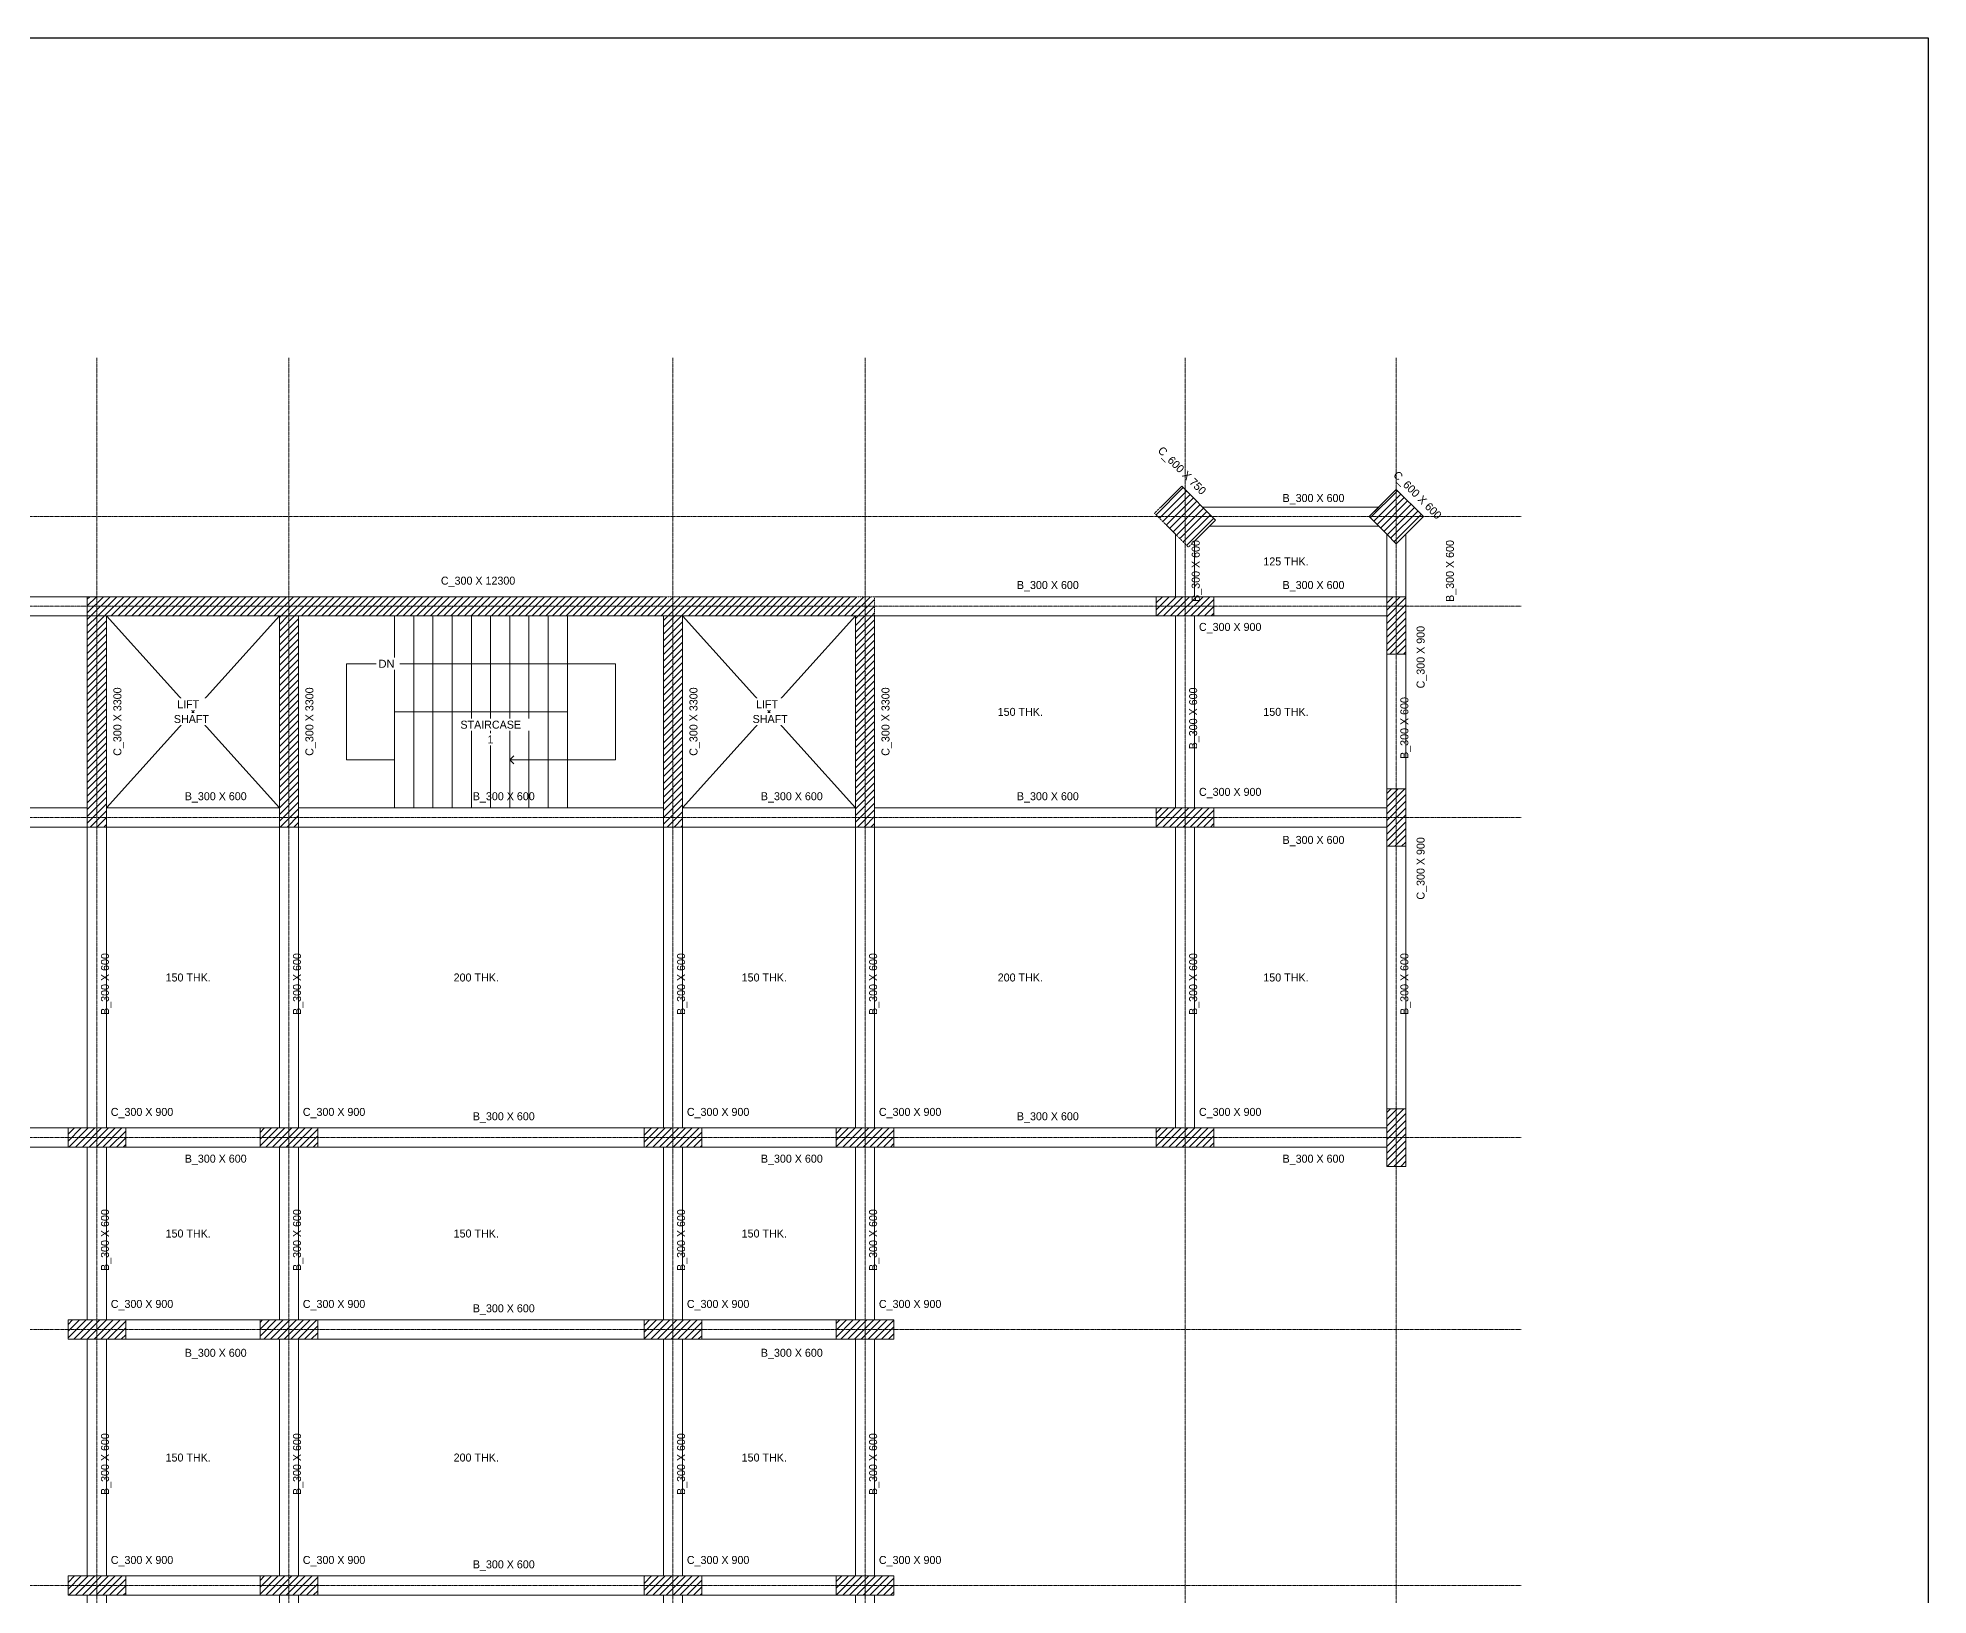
# Model space of a CAD drawing. Header units: millimetres. Extents: x -12446 to 395154, y -7552 to 35181.
# Drawn here: x 118351 to 147885, y 10850 to 35181 of the extents above; entities that cross this region are included whole.
import ezdxf

# ---------------------------------------------------------------- set-up
doc = ezdxf.new("R2010")
doc.units = ezdxf.units.MM
doc.header["$PDMODE"] = 35
for name, pattern in [('Dash', [6.35, 3.175, -3.175]), ('Grid Line', [22.225, 12.7, -3.175, 3.175, -3.175]), ('Overhead', [3.96875, 2.38125, -1.5875])]:
    doc.linetypes.add(name, pattern=pattern)
for name, color, linetype, lineweight in [('A-CUTOUT', 12, 'Continuous', 18), ('A-FLOR', 192, 'Continuous', 18), ('A-FLOR-IDEN', 11, 'Continuous', 9), ('Boundary', 40, 'Continuous', 30), ('G-ANNO-TEXT', 231, 'Continuous', 9), ('Origin', 40, 'Continuous', 30), ('S-BEAM', 12, 'Continuous', 18), ('S-BEAM-HDLN', 1, 'Dash', 18), ('S-BEAM-IDEN', 2, 'Continuous', 9), ('S-COLS', 52, 'Continuous', 18), ('S-COLS-IDEN', 171, 'Continuous', 9), ('S-GRID', 1, 'Continuous', 9), ('S-STRS', 31, 'Continuous', 18), ('S-STRS-ANNO', 31, 'Continuous', 18), ('S-STRS-IDEN', 31, 'Continuous', 18)]:
    doc.layers.add(name, color=color, linetype=linetype, lineweight=lineweight)
doc.styles.add('Arial', font='arial.ttf', dxfattribs={"height": 125})
doc.styles.add('JetBrains Mono', font='JetBrainsMono-VariableFont_wght.ttf', dxfattribs={"height": 125})
pattern_1 = [(45, (111274.75, 9e-13), (-53.03301, 53.03301), [])]

msp = doc.modelspace()

# ---------------------------------------------------------------- hatches: boundary and pattern name
at = {"layer": 'S-COLS'}
h = msp.add_hatch(dxfattribs=at)
h.set_pattern_fill('FP_1', color=8, style=0, pattern_type=2)
h.set_pattern_definition(pattern_1)
h.paths.add_polyline_path([(136327.8, 27222.7), (136752, 27647), (136221.7, 28177.3), (135797.5, 27753), (136124.7, 27425.7)])
h = msp.add_hatch(dxfattribs=at)
h.set_pattern_fill('FP_1', color=8, style=0, pattern_type=2)
h.set_pattern_definition(pattern_1)
h.paths.add_polyline_path([(139574.7, 27275.7), (139999, 27700), (139574.7, 28124.3), (139150.5, 27700), (139424.7, 27425.7)])
h = msp.add_hatch(dxfattribs=at)
h.set_pattern_fill('FP_1', color=8, style=0, pattern_type=2)
h.set_pattern_definition(pattern_1)
h.paths.add_polyline_path([(131424.7, 26150), (131424.7, 26450), (119124.7, 26450), (119124.7, 26150), (129007, 26150)])
h = msp.add_hatch(dxfattribs=at)
h.set_pattern_fill('FP_1', color=8, style=0, pattern_type=2)
h.set_pattern_definition(pattern_1)
h.paths.add_polyline_path([(136724.7, 26150), (136724.7, 26450), (135824.7, 26450), (135824.7, 26150), (136424.7, 26150)])
h = msp.add_hatch(dxfattribs=at)
h.set_pattern_fill('FP_1', color=8, style=0, pattern_type=2)
h.set_pattern_definition(pattern_1)
h.paths.add_polyline_path([(139724.7, 25550), (139724.7, 26450), (139424.7, 26450), (139424.7, 25550)])
h = msp.add_hatch(dxfattribs=at)
h.set_pattern_fill('FP_1', color=8, style=0, pattern_type=2)
h.set_pattern_definition(pattern_1)
h.paths.add_polyline_path([(119424.7, 22850), (119424.7, 26150), (119124.7, 26150), (119124.7, 22850)])
h = msp.add_hatch(dxfattribs=at)
h.set_pattern_fill('FP_1', color=8, style=0, pattern_type=2)
h.set_pattern_definition(pattern_1)
h.paths.add_polyline_path([(122424.7, 22850), (122424.7, 26150), (122124.7, 26150), (122124.7, 22850)])
h = msp.add_hatch(dxfattribs=at)
h.set_pattern_fill('FP_1', color=8, style=0, pattern_type=2)
h.set_pattern_definition(pattern_1)
h.paths.add_polyline_path([(128424.7, 22850), (128424.7, 26150), (128124.7, 26150), (128124.7, 22850)])
h = msp.add_hatch(dxfattribs=at)
h.set_pattern_fill('FP_1', color=8, style=0, pattern_type=2)
h.set_pattern_definition(pattern_1)
h.paths.add_polyline_path([(131424.7, 22850), (131424.7, 26150), (131124.7, 26150), (131124.7, 22850)])
h = msp.add_hatch(dxfattribs=at)
h.set_pattern_fill('FP_1', color=8, style=0, pattern_type=2)
h.set_pattern_definition(pattern_1)
h.paths.add_polyline_path([(139424.7, 22550), (139724.7, 22550), (139724.7, 23450), (139424.7, 23450), (139424.7, 22850)])
h = msp.add_hatch(dxfattribs=at)
h.set_pattern_fill('FP_1', color=8, style=0, pattern_type=2)
h.set_pattern_definition(pattern_1)
h.paths.add_polyline_path([(136724.7, 22850), (136724.7, 23150), (135824.7, 23150), (135824.7, 22850), (136424.7, 22850)])
h = msp.add_hatch(dxfattribs=at)
h.set_pattern_fill('FP_1', color=8, style=0, pattern_type=2)
h.set_pattern_definition(pattern_1)
h.paths.add_polyline_path([(139724.7, 17550), (139724.7, 18450), (139424.7, 18450), (139424.7, 17550)])
h = msp.add_hatch(dxfattribs=at)
h.set_pattern_fill('FP_1', color=8, style=0, pattern_type=2)
h.set_pattern_definition(pattern_1)
h.paths.add_polyline_path([(119424.7, 17850), (119724.7, 17850), (119724.7, 18150), (118824.7, 18150), (118824.7, 17850), (119124.7, 17850)])
h = msp.add_hatch(dxfattribs=at)
h.set_pattern_fill('FP_1', color=8, style=0, pattern_type=2)
h.set_pattern_definition(pattern_1)
h.paths.add_polyline_path([(122424.7, 17850), (122724.7, 17850), (122724.7, 18150), (121824.7, 18150), (121824.7, 17850), (122124.7, 17850)])
h = msp.add_hatch(dxfattribs=at)
h.set_pattern_fill('FP_1', color=8, style=0, pattern_type=2)
h.set_pattern_definition(pattern_1)
h.paths.add_polyline_path([(128424.7, 17850), (128724.7, 17850), (128724.7, 18150), (127824.7, 18150), (127824.7, 17850), (128124.7, 17850)])
h = msp.add_hatch(dxfattribs=at)
h.set_pattern_fill('FP_1', color=8, style=0, pattern_type=2)
h.set_pattern_definition(pattern_1)
h.paths.add_polyline_path([(131424.7, 17850), (131724.7, 17850), (131724.7, 18150), (130824.7, 18150), (130824.7, 17850), (131124.7, 17850)])
h = msp.add_hatch(dxfattribs=at)
h.set_pattern_fill('FP_1', color=8, style=0, pattern_type=2)
h.set_pattern_definition(pattern_1)
h.paths.add_polyline_path([(136424.7, 17850), (136724.7, 17850), (136724.7, 18150), (135824.7, 18150), (135824.7, 17850), (136124.7, 17850)])
h = msp.add_hatch(dxfattribs=at)
h.set_pattern_fill('FP_1', color=8, style=0, pattern_type=2)
h.set_pattern_definition(pattern_1)
h.paths.add_polyline_path([(119424.7, 14850), (119724.7, 14850), (119724.7, 15150), (118824.7, 15150), (118824.7, 14850), (119124.7, 14850)])
h = msp.add_hatch(dxfattribs=at)
h.set_pattern_fill('FP_1', color=8, style=0, pattern_type=2)
h.set_pattern_definition(pattern_1)
h.paths.add_polyline_path([(122724.7, 14850), (122724.7, 15150), (121824.7, 15150), (121824.7, 14850), (122424.7, 14850)])
h = msp.add_hatch(dxfattribs=at)
h.set_pattern_fill('FP_1', color=8, style=0, pattern_type=2)
h.set_pattern_definition(pattern_1)
h.paths.add_polyline_path([(128724.7, 14850), (128724.7, 15150), (127824.7, 15150), (127824.7, 14850), (128424.7, 14850)])
h = msp.add_hatch(dxfattribs=at)
h.set_pattern_fill('FP_1', color=8, style=0, pattern_type=2)
h.set_pattern_definition(pattern_1)
h.paths.add_polyline_path([(131424.7, 14850), (131724.7, 14850), (131724.7, 15150), (130824.7, 15150), (130824.7, 14850), (131124.7, 14850)])
h = msp.add_hatch(dxfattribs=at)
h.set_pattern_fill('FP_1', color=8, style=0, pattern_type=2)
h.set_pattern_definition(pattern_1)
h.paths.add_polyline_path([(119724.7, 10850), (119724.7, 11150), (118824.7, 11150), (118824.7, 10850), (119509, 10850)])
h = msp.add_hatch(dxfattribs=at)
h.set_pattern_fill('FP_1', color=8, style=0, pattern_type=2)
h.set_pattern_definition(pattern_1)
h.paths.add_polyline_path([(122424.7, 10850), (122724.7, 10850), (122724.7, 11150), (121824.7, 11150), (121824.7, 10850), (122124.7, 10850)])
h = msp.add_hatch(dxfattribs=at)
h.set_pattern_fill('FP_1', color=8, style=0, pattern_type=2)
h.set_pattern_definition(pattern_1)
h.paths.add_polyline_path([(128424.7, 10850), (128724.7, 10850), (128724.7, 11150), (127824.7, 11150), (127824.7, 10850), (128124.7, 10850)])
h = msp.add_hatch(dxfattribs=at)
h.set_pattern_fill('FP_1', color=8, style=0, pattern_type=2)
h.set_pattern_definition(pattern_1)
h.paths.add_polyline_path([(131724.7, 10850), (131724.7, 11150), (130824.7, 11150), (130824.7, 10850), (131424.7, 10850)])

# ---------------------------------------------------------------- linework, layer by layer
at = {"layer": 'A-CUTOUT'}
for p, q in [((119424.7, 26150), (122124.7, 23150)), ((119424.7, 23150), (122124.7, 26150)), ((128424.7, 26150), (131124.7, 23150)), ((128424.7, 23150), (131124.7, 26150))]:
    msp.add_line(p, q, dxfattribs=at)
at = {"layer": 'A-FLOR'}
for p, q in [((136655.1, 27550), (136424.7, 27319.7)), ((139300.5, 27550), (136655.1, 27550)), ((139424.7, 27425.7), (139300.5, 27550)), ((136424.7, 27319.7), (136424.7, 26450)), ((139424.7, 26450), (139424.7, 27425.7)), ((122424.7, 26450), (128124.7, 26450)), ((136424.7, 26450), (139424.7, 26450)), ((119124.7, 26150), (114424.7, 26150)), ((119124.7, 23150), (119124.7, 26150)), ((131424.7, 26150), (131424.7, 23150)), ((136124.7, 26150), (131424.7, 26150)), ((136124.7, 23150), (136124.7, 26150)), ((136424.7, 26150), (136424.7, 23150)), ((139424.7, 26150), (136424.7, 26150)), ((139424.7, 23150), (139424.7, 26150)), ((114424.7, 23150), (119124.7, 23150)), ((131424.7, 23150), (136124.7, 23150)), ((136424.7, 23150), (139424.7, 23150)), ((119124.7, 22850), (114424.7, 22850)), ((119124.7, 18150), (119124.7, 22850)), ((122124.7, 22850), (119424.7, 22850)), ((119424.7, 22850), (119424.7, 18150)), ((122124.7, 18150), (122124.7, 22850)), ((128124.7, 22850), (122424.7, 22850)), ((122424.7, 22850), (122424.7, 18150)), ((128124.7, 18150), (128124.7, 22850)), ((131124.7, 22850), (128424.7, 22850)), ((128424.7, 22850), (128424.7, 18150)), ((131124.7, 18150), (131124.7, 22850)), ((131424.7, 22850), (131424.7, 18150)), ((136124.7, 22850), (131424.7, 22850)), ((136124.7, 18150), (136124.7, 22850)), ((136424.7, 22850), (136424.7, 18150)), ((139424.7, 22850), (136424.7, 22850)), ((139424.7, 18150), (139424.7, 22850)), ((114424.7, 18150), (119124.7, 18150)), ((119424.7, 18150), (122124.7, 18150)), ((122424.7, 18150), (128124.7, 18150)), ((128424.7, 18150), (131124.7, 18150)), ((131424.7, 18150), (136124.7, 18150)), ((136424.7, 18150), (139424.7, 18150)), ((119124.7, 17850), (114424.7, 17850)), ((119124.7, 15150), (119124.7, 17850)), ((122124.7, 17850), (119424.7, 17850)), ((119424.7, 17850), (119424.7, 15150)), ((122124.7, 15150), (122124.7, 17850)), ((128124.7, 17850), (122424.7, 17850)), ((122424.7, 17850), (122424.7, 15150)), ((128124.7, 15150), (128124.7, 17850)), ((131124.7, 17850), (128424.7, 17850)), ((128424.7, 17850), (128424.7, 15150)), ((131124.7, 15150), (131124.7, 17850)), ((131424.7, 17850), (131424.7, 15150)), ((136124.7, 17850), (131424.7, 17850)), ((139424.7, 17850), (136424.7, 17850)), ((119424.7, 15150), (122124.7, 15150)), ((122424.7, 15150), (128124.7, 15150)), ((128424.7, 15150), (131124.7, 15150)), ((119124.7, 11150), (119124.7, 14850)), ((122124.7, 14850), (119424.7, 14850)), ((119424.7, 14850), (119424.7, 11150)), ((122124.7, 11150), (122124.7, 14850)), ((128124.7, 14850), (122424.7, 14850)), ((122424.7, 14850), (122424.7, 11150)), ((128124.7, 11150), (128124.7, 14850)), ((131124.7, 14850), (128424.7, 14850)), ((128424.7, 14850), (128424.7, 11150)), ((131124.7, 11150), (131124.7, 14850)), ((131424.7, 14850), (131424.7, 11150)), ((119424.7, 11150), (122124.7, 11150)), ((122424.7, 11150), (128124.7, 11150)), ((128424.7, 11150), (131124.7, 11150)), ((122124.7, 10850), (119424.7, 10850)), ((119424.7, 10850), (119424.7, 8150)), ((122124.7, 8150), (122124.7, 10850)), ((128124.7, 10850), (122424.7, 10850)), ((122424.7, 10850), (122424.7, 8150)), ((131124.7, 10850), (128424.7, 10850)), ((128424.7, 10850), (128424.7, 8150)), ((131124.7, 8150), (131124.7, 10850))]:
    msp.add_line(p, q, dxfattribs=at)
at = {"layer": 'Boundary'}
msp.add_lwpolyline([(100545.7, 35181.3), (147884.5, 35181.3), (147884.5, -7551.8), (100545.7, -7551.8)], close=True, dxfattribs=at)
at = {"layer": 'Origin'}
msp.add_point((119424.7, 26150), dxfattribs=at)
at = {"layer": 'S-BEAM'}
for p, q in [((136549, 27850), (136752, 27647)), ((139300.5, 27850), (136549, 27850)), ((139150.5, 27700), (139300.5, 27850)), ((136752, 27647), (136655.1, 27550)), ((136655.1, 27550), (139300.5, 27550)), ((139300.5, 27550), (139150.5, 27700)), ((136124.7, 27425.7), (136124.7, 26450)), ((136424.7, 26450), (136424.7, 27319.7)), ((139574.7, 27275.7), (139424.7, 27425.7)), ((139424.7, 27425.7), (139424.7, 26450)), ((139724.7, 27425.7), (139574.7, 27275.7)), ((139724.7, 26450), (139724.7, 27425.7)), ((119124.7, 26450), (114724.7, 26450)), ((119124.7, 26150), (119124.7, 26450)), ((119124.7, 26450), (119424.7, 26450)), ((122124.7, 26450), (122424.7, 26450)), ((135824.7, 26450), (131424.7, 26450)), ((135824.7, 26150), (135824.7, 26450)), ((136124.7, 26450), (136424.7, 26450)), ((136724.7, 26450), (136724.7, 26150)), ((139424.7, 26450), (136724.7, 26450)), ((139424.7, 26150), (139424.7, 26450)), ((139424.7, 26450), (139724.7, 26450)), ((114724.7, 26150), (119124.7, 26150)), ((131424.7, 26150), (135824.7, 26150)), ((136424.7, 26150), (136124.7, 26150)), ((136124.7, 26150), (136124.7, 23150)), ((136424.7, 23150), (136424.7, 26150)), ((136724.7, 26150), (139424.7, 26150)), ((139724.7, 25550), (139424.7, 25550)), ((139424.7, 25550), (139424.7, 23450)), ((139724.7, 23450), (139724.7, 25550)), ((139424.7, 23450), (139724.7, 23450)), ((119124.7, 23150), (114724.7, 23150)), ((119124.7, 22850), (119124.7, 23150)), ((119424.7, 23150), (119424.7, 22850)), ((122124.7, 23150), (119424.7, 23150)), ((122124.7, 22850), (122124.7, 23150)), ((122424.7, 23150), (122424.7, 22850)), ((128124.7, 23150), (122424.7, 23150)), ((128124.7, 22850), (128124.7, 23150)), ((128424.7, 23150), (128424.7, 22850)), ((131124.7, 23150), (128424.7, 23150)), ((131124.7, 22850), (131124.7, 23150)), ((131424.7, 23150), (131424.7, 22850)), ((135824.7, 23150), (131424.7, 23150)), ((135824.7, 22850), (135824.7, 23150)), ((136124.7, 23150), (136424.7, 23150)), ((136724.7, 23150), (136724.7, 22850)), ((139424.7, 23150), (136724.7, 23150)), ((139424.7, 22850), (139424.7, 23150)), ((114724.7, 22850), (119124.7, 22850)), ((119424.7, 22850), (119124.7, 22850)), ((119124.7, 22850), (119124.7, 18150)), ((119424.7, 18150), (119424.7, 22850)), ((119424.7, 22850), (122124.7, 22850)), ((122424.7, 22850), (122124.7, 22850)), ((122124.7, 22850), (122124.7, 18150)), ((122424.7, 18150), (122424.7, 22850)), ((122424.7, 22850), (128124.7, 22850)), ((128424.7, 22850), (128124.7, 22850)), ((128124.7, 22850), (128124.7, 18150)), ((128424.7, 18150), (128424.7, 22850)), ((128424.7, 22850), (131124.7, 22850)), ((131424.7, 22850), (131124.7, 22850)), ((131124.7, 22850), (131124.7, 18150)), ((131424.7, 18150), (131424.7, 22850)), ((131424.7, 22850), (135824.7, 22850)), ((136424.7, 22850), (136124.7, 22850)), ((136124.7, 22850), (136124.7, 18150)), ((136424.7, 18150), (136424.7, 22850)), ((136724.7, 22850), (139424.7, 22850)), ((139724.7, 22550), (139424.7, 22550)), ((139424.7, 22550), (139424.7, 18450)), ((139724.7, 18450), (139724.7, 22550)), ((139424.7, 18450), (139724.7, 18450)), ((118824.7, 18150), (114724.7, 18150)), ((118824.7, 17850), (118824.7, 18150)), ((119124.7, 18150), (119424.7, 18150)), ((119724.7, 18150), (119724.7, 17850)), ((121824.7, 18150), (119724.7, 18150)), ((121824.7, 17850), (121824.7, 18150)), ((122124.7, 18150), (122424.7, 18150)), ((122724.7, 18150), (122724.7, 17850)), ((127824.7, 18150), (122724.7, 18150)), ((127824.7, 17850), (127824.7, 18150)), ((128124.7, 18150), (128424.7, 18150)), ((128724.7, 18150), (128724.7, 17850)), ((130824.7, 18150), (128724.7, 18150)), ((130824.7, 17850), (130824.7, 18150)), ((131124.7, 18150), (131424.7, 18150)), ((131724.7, 18150), (131724.7, 17850)), ((135824.7, 18150), (131724.7, 18150)), ((135824.7, 17850), (135824.7, 18150)), ((136124.7, 18150), (136424.7, 18150)), ((136724.7, 18150), (136724.7, 17850)), ((139424.7, 18150), (136724.7, 18150)), ((139424.7, 17850), (139424.7, 18150)), ((114724.7, 17850), (118824.7, 17850)), ((119424.7, 17850), (119124.7, 17850)), ((119124.7, 17850), (119124.7, 15150)), ((119424.7, 15150), (119424.7, 17850)), ((119724.7, 17850), (121824.7, 17850)), ((122424.7, 17850), (122124.7, 17850)), ((122124.7, 17850), (122124.7, 15150)), ((122424.7, 15150), (122424.7, 17850)), ((122724.7, 17850), (127824.7, 17850)), ((128424.7, 17850), (128124.7, 17850)), ((128124.7, 17850), (128124.7, 15150)), ((128424.7, 15150), (128424.7, 17850)), ((128724.7, 17850), (130824.7, 17850)), ((131424.7, 17850), (131124.7, 17850)), ((131124.7, 17850), (131124.7, 15150)), ((131424.7, 15150), (131424.7, 17850)), ((131724.7, 17850), (135824.7, 17850)), ((136424.7, 17850), (136124.7, 17850)), ((136724.7, 17850), (139424.7, 17850)), ((139724.7, 17550), (139424.7, 17550)), ((118824.7, 14850), (118824.7, 15150)), ((119124.7, 15150), (119424.7, 15150)), ((119724.7, 15150), (119724.7, 14850)), ((121824.7, 15150), (119724.7, 15150)), ((121824.7, 14850), (121824.7, 15150)), ((122124.7, 15150), (122424.7, 15150)), ((122724.7, 15150), (122724.7, 14850)), ((127824.7, 15150), (122724.7, 15150)), ((127824.7, 14850), (127824.7, 15150)), ((128124.7, 15150), (128424.7, 15150)), ((128724.7, 15150), (128724.7, 14850)), ((130824.7, 15150), (128724.7, 15150)), ((130824.7, 14850), (130824.7, 15150)), ((131124.7, 15150), (131424.7, 15150)), ((131724.7, 15150), (131724.7, 14850)), ((119424.7, 14850), (119124.7, 14850)), ((119124.7, 14850), (119124.7, 11150)), ((119424.7, 11150), (119424.7, 14850)), ((119724.7, 14850), (121824.7, 14850)), ((122424.7, 14850), (122124.7, 14850)), ((122124.7, 14850), (122124.7, 11150)), ((122424.7, 11150), (122424.7, 14850)), ((122724.7, 14850), (127824.7, 14850)), ((128424.7, 14850), (128124.7, 14850)), ((128124.7, 14850), (128124.7, 11150)), ((128424.7, 11150), (128424.7, 14850)), ((128724.7, 14850), (130824.7, 14850)), ((131424.7, 14850), (131124.7, 14850)), ((131124.7, 14850), (131124.7, 11150)), ((131424.7, 11150), (131424.7, 14850)), ((118824.7, 10850), (118824.7, 11150)), ((119124.7, 11150), (119424.7, 11150)), ((119724.7, 11150), (119724.7, 10850)), ((121824.7, 11150), (119724.7, 11150)), ((121824.7, 10850), (121824.7, 11150)), ((122124.7, 11150), (122424.7, 11150)), ((122724.7, 11150), (122724.7, 10850)), ((127824.7, 11150), (122724.7, 11150)), ((127824.7, 10850), (127824.7, 11150)), ((128124.7, 11150), (128424.7, 11150)), ((128724.7, 11150), (128724.7, 10850)), ((130824.7, 11150), (128724.7, 11150)), ((130824.7, 10850), (130824.7, 11150)), ((131124.7, 11150), (131424.7, 11150)), ((131724.7, 11150), (131724.7, 10850)), ((119424.7, 10850), (119124.7, 10850)), ((119124.7, 10850), (119124.7, 8150)), ((119424.7, 8150), (119424.7, 10850)), ((119724.7, 10850), (121824.7, 10850)), ((122424.7, 10850), (122124.7, 10850)), ((122124.7, 10850), (122124.7, 8150)), ((122424.7, 8150), (122424.7, 10850)), ((122724.7, 10850), (127824.7, 10850)), ((128424.7, 10850), (128124.7, 10850)), ((128124.7, 10850), (128124.7, 8150)), ((128424.7, 8150), (128424.7, 10850)), ((128724.7, 10850), (130824.7, 10850)), ((131424.7, 10850), (131124.7, 10850)), ((131124.7, 10850), (131124.7, 8150)), ((131424.7, 8150), (131424.7, 10850))]:
    msp.add_line(p, q, dxfattribs=at)
at = {"layer": 'S-BEAM-HDLN'}
for p, q in [((135894.4, 27850), (135797.5, 27753)), ((135797.5, 27753), (136000.5, 27550)), ((136124.7, 27425.7), (136327.8, 27222.7)), ((136327.8, 27222.7), (136424.7, 27319.7)), ((128424.7, 26450), (128124.7, 26450)), ((131424.7, 26450), (131124.7, 26450)), ((131424.7, 26150), (131424.7, 26450))]:
    msp.add_line(p, q, dxfattribs=at)
at = {"layer": 'S-COLS'}
for p, q in [((135894.4, 27850), (136221.7, 28177.3)), ((136221.7, 28177.3), (136752, 27647)), ((139150.5, 27700), (139574.7, 28124.3)), ((139574.7, 28124.3), (139999, 27700)), ((136124.7, 27425.7), (136000.5, 27550)), ((136655.1, 27550), (136424.7, 27319.7)), ((136752, 27647), (136655.1, 27550)), ((139300.5, 27550), (139150.5, 27700)), ((139424.7, 27425.7), (139300.5, 27550)), ((139999, 27700), (139574.7, 27275.7)), ((139574.7, 27275.7), (139424.7, 27425.7)), ((119124.7, 26450), (122424.7, 26450)), ((119124.7, 26150), (119124.7, 26450)), ((122424.7, 26450), (128124.7, 26450)), ((128424.7, 26450), (131124.7, 26450)), ((135824.7, 26450), (136424.7, 26450)), ((135824.7, 26150), (135824.7, 26450)), ((136424.7, 26450), (136724.7, 26450)), ((136724.7, 26450), (136724.7, 26150)), ((139424.7, 26450), (139724.7, 26450)), ((139424.7, 26150), (139424.7, 26450)), ((139724.7, 26450), (139724.7, 25550)), ((119124.7, 26150), (119424.7, 26150)), ((119124.7, 22850), (119124.7, 26150)), ((131424.7, 26150), (119124.7, 26150)), ((119424.7, 26150), (119424.7, 22850)), ((122124.7, 26150), (122424.7, 26150)), ((122124.7, 22850), (122124.7, 26150)), ((122424.7, 26150), (122424.7, 22850)), ((128124.7, 26150), (128424.7, 26150)), ((128124.7, 22850), (128124.7, 26150)), ((128424.7, 26150), (128424.7, 22850)), ((131124.7, 26150), (131424.7, 26150)), ((131124.7, 22850), (131124.7, 26150)), ((131424.7, 26150), (131424.7, 22850)), ((136124.7, 26150), (135824.7, 26150)), ((136424.7, 26150), (136124.7, 26150)), ((136724.7, 26150), (136424.7, 26150)), ((139424.7, 25550), (139424.7, 26150)), ((139724.7, 25550), (139424.7, 25550)), ((139424.7, 23450), (139724.7, 23450)), ((139424.7, 23150), (139424.7, 23450)), ((139724.7, 23450), (139724.7, 22550)), ((135824.7, 23150), (136124.7, 23150)), ((135824.7, 22850), (135824.7, 23150)), ((136124.7, 23150), (136424.7, 23150)), ((136424.7, 23150), (136724.7, 23150)), ((136724.7, 23150), (136724.7, 22850)), ((139424.7, 22850), (139424.7, 23150)), ((119424.7, 22850), (119124.7, 22850)), ((122424.7, 22850), (122124.7, 22850)), ((128424.7, 22850), (128124.7, 22850)), ((131424.7, 22850), (131124.7, 22850)), ((136124.7, 22850), (135824.7, 22850)), ((136424.7, 22850), (136124.7, 22850)), ((136724.7, 22850), (136424.7, 22850)), ((139424.7, 22550), (139424.7, 22850)), ((139724.7, 22550), (139424.7, 22550)), ((139424.7, 18450), (139724.7, 18450)), ((139424.7, 18150), (139424.7, 18450)), ((139724.7, 18450), (139724.7, 17550)), ((118824.7, 18150), (119124.7, 18150)), ((118824.7, 17850), (118824.7, 18150)), ((119124.7, 18150), (119424.7, 18150)), ((119424.7, 18150), (119724.7, 18150)), ((119724.7, 18150), (119724.7, 17850)), ((121824.7, 18150), (122124.7, 18150)), ((121824.7, 17850), (121824.7, 18150)), ((122124.7, 18150), (122424.7, 18150)), ((122424.7, 18150), (122724.7, 18150)), ((122724.7, 18150), (122724.7, 17850)), ((127824.7, 18150), (128124.7, 18150)), ((127824.7, 17850), (127824.7, 18150)), ((128124.7, 18150), (128424.7, 18150)), ((128424.7, 18150), (128724.7, 18150)), ((128724.7, 18150), (128724.7, 17850)), ((130824.7, 18150), (131124.7, 18150)), ((130824.7, 17850), (130824.7, 18150)), ((131124.7, 18150), (131424.7, 18150)), ((131424.7, 18150), (131724.7, 18150)), ((131724.7, 18150), (131724.7, 17850)), ((135824.7, 18150), (136124.7, 18150)), ((135824.7, 17850), (135824.7, 18150)), ((136124.7, 18150), (136424.7, 18150)), ((136424.7, 18150), (136724.7, 18150)), ((136724.7, 18150), (136724.7, 17850)), ((139424.7, 17850), (139424.7, 18150)), ((119124.7, 17850), (118824.7, 17850)), ((119424.7, 17850), (119124.7, 17850)), ((119724.7, 17850), (119424.7, 17850)), ((122124.7, 17850), (121824.7, 17850)), ((122424.7, 17850), (122124.7, 17850)), ((122724.7, 17850), (122424.7, 17850)), ((128124.7, 17850), (127824.7, 17850)), ((128424.7, 17850), (128124.7, 17850)), ((128724.7, 17850), (128424.7, 17850)), ((131124.7, 17850), (130824.7, 17850)), ((131424.7, 17850), (131124.7, 17850)), ((131724.7, 17850), (131424.7, 17850)), ((136124.7, 17850), (135824.7, 17850)), ((136424.7, 17850), (136124.7, 17850)), ((136724.7, 17850), (136424.7, 17850)), ((139424.7, 17550), (139424.7, 17850)), ((139724.7, 17550), (139424.7, 17550)), ((118824.7, 15150), (119124.7, 15150)), ((118824.7, 14850), (118824.7, 15150)), ((119124.7, 15150), (119424.7, 15150)), ((119424.7, 15150), (119724.7, 15150)), ((119724.7, 15150), (119724.7, 14850)), ((121824.7, 15150), (122124.7, 15150)), ((121824.7, 14850), (121824.7, 15150)), ((122124.7, 15150), (122424.7, 15150)), ((122424.7, 15150), (122724.7, 15150)), ((122724.7, 15150), (122724.7, 14850)), ((127824.7, 15150), (128124.7, 15150)), ((127824.7, 14850), (127824.7, 15150)), ((128124.7, 15150), (128424.7, 15150)), ((128424.7, 15150), (128724.7, 15150)), ((128724.7, 15150), (128724.7, 14850)), ((130824.7, 15150), (131124.7, 15150)), ((130824.7, 14850), (130824.7, 15150)), ((131124.7, 15150), (131424.7, 15150)), ((131424.7, 15150), (131724.7, 15150)), ((131724.7, 15150), (131724.7, 14850)), ((119124.7, 14850), (118824.7, 14850)), ((119424.7, 14850), (119124.7, 14850)), ((119724.7, 14850), (119424.7, 14850)), ((122124.7, 14850), (121824.7, 14850)), ((122424.7, 14850), (122124.7, 14850)), ((122724.7, 14850), (122424.7, 14850)), ((128124.7, 14850), (127824.7, 14850)), ((128424.7, 14850), (128124.7, 14850)), ((128724.7, 14850), (128424.7, 14850)), ((131124.7, 14850), (130824.7, 14850)), ((131424.7, 14850), (131124.7, 14850)), ((131724.7, 14850), (131424.7, 14850)), ((118824.7, 11150), (119124.7, 11150)), ((118824.7, 10850), (118824.7, 11150)), ((119124.7, 11150), (119424.7, 11150)), ((119424.7, 11150), (119724.7, 11150)), ((119724.7, 11150), (119724.7, 10850)), ((121824.7, 11150), (122124.7, 11150)), ((121824.7, 10850), (121824.7, 11150)), ((122124.7, 11150), (122424.7, 11150)), ((122424.7, 11150), (122724.7, 11150)), ((122724.7, 11150), (122724.7, 10850)), ((127824.7, 11150), (128124.7, 11150)), ((127824.7, 10850), (127824.7, 11150)), ((128124.7, 11150), (128424.7, 11150)), ((128424.7, 11150), (128724.7, 11150)), ((128724.7, 11150), (128724.7, 10850)), ((130824.7, 11150), (131124.7, 11150)), ((130824.7, 10850), (130824.7, 11150)), ((131124.7, 11150), (131424.7, 11150)), ((131424.7, 11150), (131724.7, 11150)), ((131724.7, 11150), (131724.7, 10850)), ((119124.7, 10850), (118824.7, 10850)), ((119424.7, 10850), (119124.7, 10850)), ((119724.7, 10850), (119424.7, 10850)), ((122124.7, 10850), (121824.7, 10850)), ((122424.7, 10850), (122124.7, 10850)), ((122724.7, 10850), (122424.7, 10850)), ((128124.7, 10850), (127824.7, 10850)), ((128424.7, 10850), (128124.7, 10850)), ((128724.7, 10850), (128424.7, 10850)), ((131124.7, 10850), (130824.7, 10850)), ((131424.7, 10850), (131124.7, 10850)), ((131724.7, 10850), (131424.7, 10850))]:
    msp.add_line(p, q, dxfattribs=at)
at = {"layer": 'S-GRID', "linetype": 'Grid Line'}
for p, q in [((119274.7, 30181.3), (119274.7, -4050.9)), ((122274.7, 30181.3), (122274.7, -4050.9)), ((128274.7, 30181.3), (128274.7, -4050.9)), ((131274.7, 30181.3), (131274.7, -4050.9)), ((136274.7, 30181.3), (136274.7, -4050.9)), ((139574.7, 30181.3), (139574.7, -4050.9)), ((141527.2, 27700), (107588.9, 27700)), ((141527.2, 26300), (107588.9, 26300)), ((141527.2, 23000), (107588.9, 23000)), ((141527.2, 18000), (107588.9, 18000)), ((141527.2, 15000), (107588.9, 15000)), ((141527.2, 11000), (107588.9, 11000))]:
    msp.add_line(p, q, dxfattribs=at)
at = {"layer": 'S-STRS'}
for p, q in [((122424.7, 26150), (122424.7, 23150)), ((123924.7, 26150), (122424.7, 26150)), ((123924.7, 24650), (123924.7, 26150)), ((124224.7, 24650), (124224.7, 26150)), ((124524.7, 24650), (124524.7, 26150)), ((124824.7, 24650), (124824.7, 26150)), ((125124.7, 24650), (125124.7, 26150)), ((125424.7, 24650), (125424.7, 26150)), ((125724.7, 24650), (125724.7, 26150)), ((126024.7, 24650), (126024.7, 26150)), ((126324.7, 24650), (126324.7, 26150)), ((126624.7, 24650), (126624.7, 26150)), ((123924.7, 23150), (123924.7, 24650)), ((124224.7, 24650), (123924.7, 24650)), ((124524.7, 24650), (124224.7, 24650)), ((124224.7, 24650), (124224.7, 23150)), ((124824.7, 24650), (124524.7, 24650)), ((124524.7, 24650), (124524.7, 23150)), ((125124.7, 24650), (124824.7, 24650)), ((124824.7, 24650), (124824.7, 23150)), ((125424.7, 24650), (125124.7, 24650)), ((125124.7, 24650), (125124.7, 23150)), ((125724.7, 24650), (125424.7, 24650)), ((125424.7, 24650), (125424.7, 23150)), ((126024.7, 24650), (125724.7, 24650)), ((125724.7, 24650), (125724.7, 23150)), ((126324.7, 24650), (126024.7, 24650)), ((126024.7, 24650), (126024.7, 23150)), ((126624.7, 24650), (126324.7, 24650)), ((126324.7, 24650), (126324.7, 23150)), ((126624.7, 24650), (126624.7, 23150)), ((122424.7, 23150), (123924.7, 23150))]:
    msp.add_line(p, q, dxfattribs=at)
at = {"layer": 'S-STRS', "linetype": 'Overhead'}
for p, q in [((123924.7, 24650), (123924.7, 26150)), ((124224.7, 24650), (124224.7, 26150)), ((124524.7, 24650), (124524.7, 26150)), ((124824.7, 24650), (124824.7, 26150)), ((125124.7, 24650), (125124.7, 26150)), ((125424.7, 24650), (125424.7, 26150)), ((125724.7, 24650), (125724.7, 26150)), ((126024.7, 24650), (126024.7, 26150)), ((126324.7, 24650), (126324.7, 26150)), ((126624.7, 24650), (126624.7, 26150)), ((124224.7, 24650), (124224.7, 23150)), ((124524.7, 24650), (124524.7, 23150)), ((124824.7, 24650), (124824.7, 23150)), ((125124.7, 24650), (125124.7, 23150)), ((125424.7, 24650), (125424.7, 23150)), ((125724.7, 24650), (125724.7, 23150)), ((126024.7, 24650), (126024.7, 23150)), ((126324.7, 24650), (126324.7, 23150)), ((126624.7, 24650), (126624.7, 23150))]:
    msp.add_line(p, q, dxfattribs=at)
at = {"layer": 'S-STRS-ANNO'}
for p, q in [((123174.7, 25400), (123174.7, 23900)), ((123924.7, 25400), (123174.7, 25400)), ((124224.7, 25400), (123924.8, 25400)), ((124524.7, 25400), (124224.7, 25400)), ((124824.7, 25400), (124524.7, 25400)), ((125124.7, 25400), (124824.7, 25400)), ((125424.7, 25400), (125124.7, 25400)), ((125724.7, 25400), (125424.7, 25400)), ((126024.7, 25400), (125724.7, 25400)), ((126324.7, 25400), (126024.7, 25400)), ((126624.7, 25400), (126324.7, 25400)), ((127374.7, 25400), (126624.7, 25400)), ((127374.7, 23900), (127374.7, 25400)), ((125724.7, 23900), (125787.2, 23962.5)), ((123174.7, 23900), (123924.7, 23900)), ((125724.7, 23900), (126024.7, 23900)), ((125724.7, 23900), (125787.2, 23837.5)), ((126024.7, 23900), (126324.7, 23900)), ((126324.7, 23900), (126624.7, 23900)), ((126624.7, 23900), (127374.7, 23900))]:
    msp.add_line(p, q, dxfattribs=at)

# ---------------------------------------------------------------- texts
at = {"layer": 'A-FLOR-IDEN', "char_height": 125, "width": 1026.16, "attachment_point": 1, "style": 'JetBrains Mono'}
for s, insert in [('125 THK.', (137497.8, 27063)), ('150 THK.', (133347.8, 24713)), ('150 THK.', (137497.8, 24713)), ('150 THK.', (120347.8, 20563)), ('200 THK.', (124847.8, 20563)), ('150 THK.', (129347.8, 20563)), ('200 THK.', (133347.8, 20563)), ('150 THK.', (137497.8, 20563)), ('150 THK.', (120347.8, 16563)), ('150 THK.', (124847.8, 16563)), ('150 THK.', (129347.8, 16563)), ('150 THK.', (120347.8, 13063)), ('200 THK.', (124847.8, 13063)), ('150 THK.', (129347.8, 13063))]:
    msp.add_mtext(s, dxfattribs=dict(at, insert=insert))
at = {"layer": 'S-BEAM-IDEN', "char_height": 125, "width": 1410.97, "attachment_point": 1, "style": 'JetBrains Mono'}
for insert in [(137797.9, 28054.1), (133647.9, 26694.8), (137797.9, 26694.8), (120647.9, 23394.8), (125147.9, 23394.8), (129647.9, 23394.8), (133647.9, 23394.8), (137797.9, 22712.2), (125147.9, 18394.8), (133647.9, 18394.8), (120647.2, 17732.4), (129647.9, 17732.4), (137797.9, 17732.4), (125147.9, 15394.8), (120647.2, 14699.6), (129647.9, 14699.6), (125147.9, 11394.8)]:
    msp.add_mtext('B_300 X 600', dxfattribs=dict(at, insert=insert))
at = {"layer": 'S-BEAM-IDEN', "char_height": 125, "width": 1410.97, "attachment_point": 1, "rotation": 90, "style": 'JetBrains Mono'}
for insert in [(136378.8, 26368), (140350.2, 26368), (136338.1, 24065.1), (139638.1, 23915.1), (119338.1, 19915.1), (122338.1, 19915.1), (128338.1, 19915.1), (131338.1, 19915.1), (136338.1, 19915.1), (139638.1, 19915.1), (119338.1, 15915.1), (122338.1, 15915.1), (128338.1, 15915.1), (131338.1, 15915.1), (119338.1, 12415.1), (122338.1, 12415.1), (128338.1, 12415.1), (131338.1, 12415.1)]:
    msp.add_mtext('B_300 X 600', dxfattribs=dict(at, insert=insert))
at = {"layer": 'S-COLS-IDEN', "char_height": 125, "attachment_point": 1, "style": 'JetBrains Mono'}
for s, insert, width, rotation in [('C_600 X 750', (135927.4, 28809.6), 1410.97, 315), ('C_600 X 600', (139606.1, 28427.2), 1410.97, 315), ('C_300 X 900', (139892, 25017), 1410.97, 90), ('C_300 X 3300', (119532, 23964), 1539.24, 90), ('C_300 X 3300', (122532, 23964), 1539.24, 90), ('C_300 X 3300', (128532, 23964), 1539.24, 90), ('C_300 X 3300', (131532, 23964), 1539.24, 90), ('C_300 X 900', (139892, 21717), 1410.97, 90)]:
    msp.add_mtext(s, dxfattribs=dict(at, insert=insert, width=width, rotation=rotation))
for s, insert, width in [('C_300 X 12300', (124648.8, 26762.7), 1667.51), ('C_300 X 900', (136491.7, 26039.8), 1410.97), ('C_300 X 900', (136491.7, 23462.7), 1410.97), ('C_300 X 900', (119491.7, 18462.7), 1410.97), ('C_300 X 900', (122491.7, 18462.7), 1410.97), ('C_300 X 900', (128491.7, 18462.7), 1410.97), ('C_300 X 900', (131491.7, 18462.7), 1410.97), ('C_300 X 900', (136491.7, 18462.7), 1410.97), ('C_300 X 900', (119491.7, 15462.7), 1410.97), ('C_300 X 900', (122491.7, 15462.7), 1410.97), ('C_300 X 900', (128491.7, 15462.7), 1410.97), ('C_300 X 900', (131491.7, 15462.7), 1410.97), ('C_300 X 900', (119491.7, 11462.7), 1410.97), ('C_300 X 900', (122491.7, 11462.7), 1410.97), ('C_300 X 900', (128491.7, 11462.7), 1410.97), ('C_300 X 900', (131491.7, 11462.7), 1410.97)]:
    msp.add_mtext(s, dxfattribs=dict(at, insert=insert, width=width))

# ---------------------------------------------------------------- next in the draw order: texts
at = {"layer": 'G-ANNO-TEXT', "color": 7, "char_height": 125, "attachment_point": 1, "style": 'JetBrains Mono', "bg_fill": 3, "box_fill_scale": 1.25, "bg_fill_color": 9, "bg_fill_true_color": 13158600, "bg_fill_transparency": 0}
for s, insert, width in [('LIFT ', (120529.7, 24833), 641.35), ('LIFT ', (129571.9, 24833), 641.35), ('STAIRCASE ', (124953.7, 24513), 1182.489)]:
    msp.add_mtext(s, dxfattribs=dict(at, insert=insert, width=width))
at = {"layer": 'S-STRS-IDEN', "insert": (123673.6, 25464.2), "char_height": 125, "width": 301.369, "attachment_point": 1, "line_spacing_factor": 0.941778, "style": 'Arial', "bg_fill": 3, "box_fill_scale": 1.25, "bg_fill_color": 9, "bg_fill_true_color": 13158600, "bg_fill_transparency": 0}
msp.add_mtext('DN', dxfattribs=at)

# ---------------------------------------------------------------- next in the draw order: texts
at = {"layer": 'G-ANNO-TEXT', "color": 7, "char_height": 125, "attachment_point": 1, "style": 'JetBrains Mono', "bg_fill": 3, "box_fill_scale": 1.25, "bg_fill_color": 9, "bg_fill_true_color": 13158600, "bg_fill_transparency": 0}
for s, insert, width in [('SHAFT', (120476.8, 24601.4), 641.35), ('SHAFT', (129518.9, 24601.4), 641.35), ('1', (125377, 24281.4), 128.27)]:
    msp.add_mtext(s, dxfattribs=dict(at, insert=insert, width=width))

doc.saveas('drawing.dxf')
